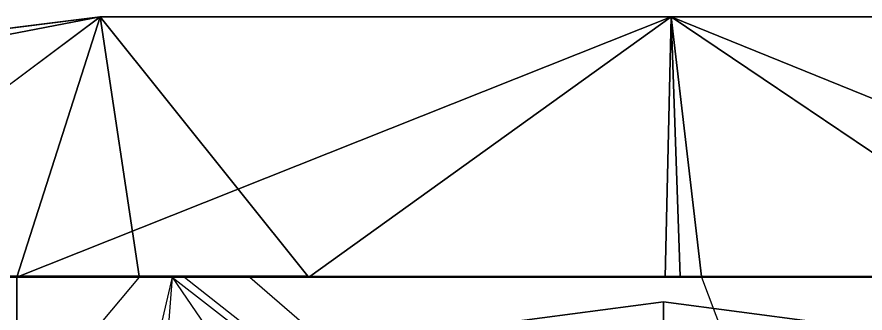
# Model space of a CAD drawing. Header units: metres. Extents: x -1.92 to 1.9, y -0.39 to 0.67.
# Drawn here: x -0.497 to 0.155, y 0.442 to 0.669 of the extents above; entities that cross this region are included whole.
import ezdxf

# ---------------------------------------------------------------- set-up
doc = ezdxf.new("R2010")
doc.units = ezdxf.units.M

msp = doc.modelspace()

# ---------------------------------------------------------------- linework, layer by layer
at = {"layer": 'palm'}
for p, q in [((-0.40337, 0.47003, -0.02133), (-0.40326, 0.46934, -0.02999)), ((0.01287, 0.46997, -0.02133), (0.0129, 0.4693, -0.02999)), ((0.02924, 0.47001, -0.02133), (0.02931, 0.46934, -0.02999)), ((-0.40326, 0.46934, -0.02999), (-1.13094, -0.39136, -0.02999)), ((-0.37799, 0.46934, -0.02999), (-0.57841, -0.3914, -0.02999)), ((-0.37799, 0.46934, -0.02999), (-0.44768, -0.39136, -0.02999)), ((-0.37799, 0.46934, -0.02999), (0.01605, -0.10354, -0.02999)), ((-0.37799, 0.46934, -0.02999), (0.19808, 0.02516, -0.02999)), ((-0.36838, 0.4693, -0.02999), (0.19808, 0.02516, -0.02999)), ((-0.31817, 0.46934, -0.02999), (0.19808, 0.02516, -0.02999)), ((0.02931, 0.46934, -0.02999), (0.19808, 0.02516, -0.02999))]:
    msp.add_line(p, q, dxfattribs=at)
for points in [[(-0.49743, 0.46934, 3.46025), (-0.43328, 0.66934, 2.46231), (-1.47366, 0.46934, 3.10191)], [(-1.47366, 0.46934, 3.10191), (-0.43328, 0.66934, 2.46231), (-1.23443, 0.56934, 2.13095)], [(-0.43328, 0.66934, 2.46231), (-0.40337, 0.47003, -0.02133), (-0.70107, 0.47003, -0.02133)], [(0.00137, 0.46934, 3.53898), (0.0059, 0.66934, 2.54077), (-0.49743, 0.46934, 3.46025)], [(-0.49743, 0.46934, 3.46025), (0.0059, 0.66934, 2.54077), (-0.43328, 0.66934, 2.46231)], [(-0.43328, 0.66934, 2.46231), (-0.27362, 0.47003, -0.02133), (-0.40337, 0.47003, -0.02133)], [(0.0059, 0.66934, 2.54077), (0.01287, 0.46997, -0.02133), (-0.27212, 0.47001, -0.02133)], [(0.50018, 0.46934, 3.61771), (0.0059, 0.66934, 2.54077), (0.00137, 0.46934, 3.53898)], [(0.50018, 0.46934, 3.61771), (0.44507, 0.66934, 2.61922), (0.0059, 0.66934, 2.54077)], [(0.0059, 0.66934, 2.54077), (0.02924, 0.47001, -0.02133), (0.01287, 0.46997, -0.02133)], [(0.0059, 0.66934, 2.54077), (0.30247, 0.47001, -0.02133), (0.02924, 0.47001, -0.02133)]]:
    msp.add_3dface(points, dxfattribs=at)
for points, invisible_edges in [([(-0.70107, 0.47003, -0.02133), (-1.23443, 0.56934, 2.13095), (-0.43328, 0.66934, 2.46231)], 1), ([(-0.43328, 0.66934, 2.46231), (-0.27212, 0.47001, -0.02133), (-0.27362, 0.47003, -0.02133)], 1), ([(-0.27212, 0.47001, -0.02133), (-0.43328, 0.66934, 2.46231), (0.0059, 0.66934, 2.54077)], 1), ([(0.0059, 0.66934, 2.54077), (0.30393, 0.46999, -0.02133), (0.30247, 0.47001, -0.02133)], 1), ([(0.30393, 0.46999, -0.02133), (0.0059, 0.66934, 2.54077), (0.44507, 0.66934, 2.61922)], 1), ([(-0.58301, -0.39136, -0.02133), (-0.70107, 0.47003, -0.02133), (-0.40337, 0.47003, -0.02133)], 13), ([(-0.58301, -0.39136, -0.02133), (-0.40337, 0.47003, -0.02133), (-0.5782, -0.3914, -0.02133)], 3), ([(-0.5782, -0.3914, -0.02133), (-0.40337, 0.47003, -0.02133), (-0.44781, -0.39136, -0.02133)], 3), ([(-0.44781, -0.39136, -0.02133), (-0.40337, 0.47003, -0.02133), (-0.4453, -0.39136, -0.02133)], 3), ([(-0.4453, -0.39136, -0.02133), (-0.40337, 0.47003, -0.02133), (-0.00774, -0.12016, -0.02133)], 3), ([(-0.00774, -0.12016, -0.02133), (-0.40337, 0.47003, -0.02133), (-0.27362, 0.47003, -0.02133)], 13), ([(-0.00774, -0.12016, -0.02133), (-0.27362, 0.47003, -0.02133), (-0.27212, 0.47001, -0.02133)], 13), ([(-0.00774, -0.12016, -0.02133), (-0.27212, 0.47001, -0.02133), (0.01287, 0.46997, -0.02133)], 13), ([(-0.00774, -0.12016, -0.02133), (0.01287, 0.46997, -0.02133), (0.37713, 0.1157, -0.02132)], 3), ([(0.37713, 0.1157, -0.02132), (0.01287, 0.46997, -0.02133), (0.02924, 0.47001, -0.02133)], 13), ([(0.37713, 0.1157, -0.02132), (0.02924, 0.47001, -0.02133), (0.30247, 0.47001, -0.02133)], 13), ([(-0.49743, 0.41892, 3.46025), (-1.47366, 0.46934, 3.10191), (-1.47366, 0.41892, 3.10191)], 1), ([(-1.47366, 0.46934, 3.10191), (-0.49743, 0.41892, 3.46025), (-0.49743, 0.46934, 3.46025)], 1), ([(0.50018, 0.41892, 3.61771), (-0.49743, 0.46934, 3.46025), (-0.49743, 0.41892, 3.46025)], 1), ([(-0.49743, 0.46934, 3.46025), (0.50018, 0.41892, 3.61771), (0.00137, 0.46934, 3.53898)], 3), ([(0.00137, 0.46934, 3.53898), (0.50018, 0.41892, 3.61771), (0.50018, 0.46934, 3.61771)], 1)]:
    msp.add_3dface(points, dxfattribs=dict(at, invisible_edges=invisible_edges))
at = {"layer": 'thumb metacarpal'}
for points, invisible_edges in [([(-0.09941, 0.37101, 0.79386), (0, 0.45032), (-0.11655, 0.43497)], 1), ([(-0.09221, 0.34414), (-0.11655, 0.43497), (0, 0.45032)], 13), ([(0, 0.45032), (-0.09941, 0.37101, 0.79386), (0, 0.3841, 0.79386)], 1), ([(-0.09221, 0.34414), (0, 0.45032), (0, 0.35628)], 3), ([(0, 0.3841, 0.79386), (0.11655, 0.43497), (0, 0.45032)], 1), ([(0, 0.35628), (0, 0.45032), (0.11655, 0.43497)], 13)]:
    msp.add_3dface(points, dxfattribs=dict(at, invisible_edges=invisible_edges))

doc.saveas('drawing.dxf')
